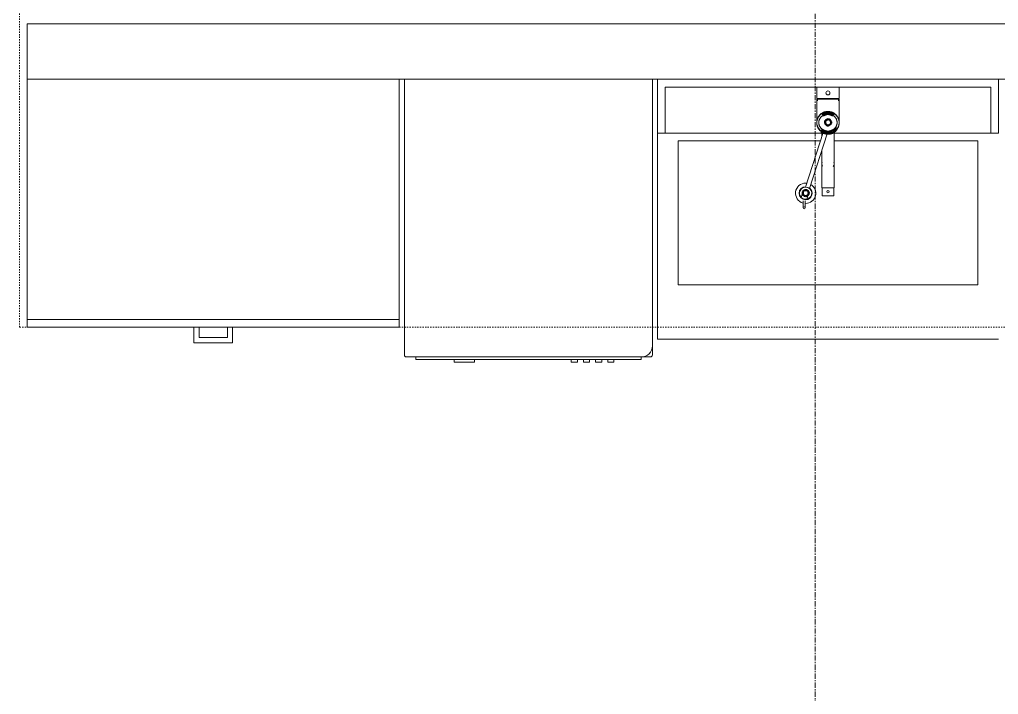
# Model space of a CAD drawing. Header units: inches. Extents: x -4217 to -1814, y 9706 to 12425.
# Drawn here: x -2250.3 to -2155.6, y 11894.4 to 11959.7 of the extents above; entities that cross this region are included whole.
import ezdxf

# ---------------------------------------------------------------- set-up
doc = ezdxf.new("R2010")
doc.units = ezdxf.units.IN
doc.header["$MEASUREMENT"] = 0
doc.linetypes.add('Dash', pattern=[0.25, 0.125, -0.125])
doc.linetypes.add('Grid Line 1_2_', pattern=[0.875, 0.5, -0.125, 0.125, -0.125])
for name, color, linetype, lineweight in [('A-GENM-2', 250, 'Continuous', 9), ('A-GENM-3', 10, 'Continuous', 50), ('A-WALL-4', 50, 'Continuous', 13), ('P-SANR-FIXT-2', 250, 'Continuous', 9), ('Q-CASE-3', 250, 'Continuous', 9), ('Q-CASE-HDLN-1', 250, 'Dash', 9), ('Q-SPCQ-1', 250, 'Continuous', 9), ('S-GRID-1', 1, 'Grid Line 1_2_', 9)]:
    doc.layers.add(name, color=color, linetype=linetype, lineweight=lineweight)

msp = doc.modelspace()

# ---------------------------------------------------------------- linework, layer by layer
at = {"layer": 'A-GENM-2'}
for p, q in [((-2173.1669, 11953.20475), (-2173.1669, 11952.1018)), ((-2173.1669, 11953.20475), (-2171.00155, 11953.20475)), ((-2171.00155, 11952.1018), (-2171.00155, 11953.20475)), ((-2171.00155, 11952.1018), (-2173.1669, 11952.1018)), ((-2173.1669, 11952.02365), (-2173.1669, 11949.75987)), ((-2173.1669, 11952.02365), (-2171.00155, 11952.02365)), ((-2173.10785, 11952.1018), (-2173.10785, 11951.86131)), ((-2171.0606, 11951.86131), (-2171.0606, 11952.1018)), ((-2171.00155, 11949.75987), (-2171.00155, 11952.02365)), ((-2172.54627, 11948.7894), (-2174.25946, 11943.51675)), ((-2173.8857, 11943.393), (-2172.1653, 11948.68786)), ((-2172.67478, 11948.86), (-2172.67478, 11948.39389)), ((-2171.49367, 11943.46065), (-2171.49367, 11948.86)), ((-2172.67478, 11947.12809), (-2172.67478, 11943.46065)), ((-2172.67478, 11945.78507), (-2172.67478, 11944.86793)), ((-2171.49367, 11944.86793), (-2171.49367, 11945.78507)), ((-2172.65465, 11943.46065), (-2172.67478, 11943.46065)), ((-2172.65509, 11943.46065), (-2172.65509, 11942.67325)), ((-2172.59566, 11943.46065), (-2172.60647, 11943.46065)), ((-2172.50181, 11943.46065), (-2172.58104, 11943.46065)), ((-2172.3795, 11943.46065), (-2172.48918, 11943.46065)), ((-2172.23707, 11943.46065), (-2172.3702, 11943.46065)), ((-2172.36966, 11943.46065), (-2172.23731, 11943.46065)), ((-2171.93636, 11943.46065), (-2172.23209, 11943.46065)), ((-2172.23198, 11943.46065), (-2171.93647, 11943.46065)), ((-2171.79825, 11943.46065), (-2171.93138, 11943.46065)), ((-2171.93114, 11943.46065), (-2171.79879, 11943.46065)), ((-2171.67927, 11943.46065), (-2171.78895, 11943.46065)), ((-2171.58741, 11943.46065), (-2171.66664, 11943.46065)), ((-2171.49367, 11943.46065), (-2171.57279, 11943.46065)), ((-2171.51336, 11942.67325), (-2171.51336, 11943.46065)), ((-2174.67641, 11942.52636), (-2174.54413, 11942.94551)), ((-2174.54413, 11942.94551), (-2174.49222, 11942.92913)), ((-2173.99399, 11942.77189), (-2174.12737, 11942.34926)), ((-2171.51336, 11942.67325), (-2172.65509, 11942.67325)), ((-2174.48218, 11942.18128), (-2174.48218, 11941.51614)), ((-2174.28533, 11941.51614), (-2174.28533, 11942.18128))]:
    msp.add_line(p, q, dxfattribs=at)
at = {"layer": 'A-GENM-2', "flags": 128}
for points in [[(-2172.08423, 11950.84254), (-2172.12752, 11950.84168), (-2172.17075, 11950.83908), (-2172.21383, 11950.83476), (-2172.25672, 11950.82872), (-2172.29932, 11950.82096), (-2172.34158, 11950.81151), (-2172.38343, 11950.80038), (-2172.4248, 11950.78758), (-2172.46562, 11950.77314), (-2172.50584, 11950.75708), (-2172.54538, 11950.73942), (-2172.58418, 11950.7202), (-2172.62219, 11950.69944), (-2172.65933, 11950.67717), (-2172.69555, 11950.65344), (-2172.73079, 11950.62828), (-2172.765, 11950.60173), (-2172.79813, 11950.57383), (-2172.8301, 11950.54463), (-2172.86089, 11950.51418), (-2172.89043, 11950.48251), (-2172.91869, 11950.4497), (-2172.9456, 11950.41577), (-2172.97115, 11950.3808), (-2172.99527, 11950.34484), (-2173.01793, 11950.30794), (-2173.0391, 11950.27016), (-2173.05874, 11950.23157), (-2173.07683, 11950.19222), (-2173.09332, 11950.15218), (-2173.1082, 11950.11152), (-2173.12145, 11950.07029)], [(-2172.08423, 11950.84254), (-2172.12752, 11950.84168), (-2172.17075, 11950.83908), (-2172.21383, 11950.83476), (-2172.25672, 11950.82872), (-2172.29932, 11950.82096), (-2172.34158, 11950.81151), (-2172.38343, 11950.80038), (-2172.4248, 11950.78758), (-2172.46562, 11950.77314), (-2172.50584, 11950.75708), (-2172.54538, 11950.73942), (-2172.58418, 11950.7202), (-2172.62219, 11950.69944), (-2172.65933, 11950.67717), (-2172.69555, 11950.65344)], [(-2172.08423, 11950.84254), (-2172.12752, 11950.84168), (-2172.17075, 11950.83908), (-2172.21383, 11950.83476), (-2172.25672, 11950.82872), (-2172.29932, 11950.82096), (-2172.34158, 11950.81151), (-2172.38343, 11950.80038), (-2172.4248, 11950.78758), (-2172.46562, 11950.77314), (-2172.50584, 11950.75708), (-2172.54538, 11950.73942), (-2172.58418, 11950.7202), (-2172.62219, 11950.69944), (-2172.65933, 11950.67717), (-2172.69555, 11950.65344)], [(-2172.08423, 11950.84254), (-2172.12752, 11950.84168), (-2172.17075, 11950.83908), (-2172.21383, 11950.83476), (-2172.25672, 11950.82872), (-2172.29932, 11950.82096), (-2172.34158, 11950.81151), (-2172.38343, 11950.80038), (-2172.4248, 11950.78758), (-2172.46562, 11950.77314), (-2172.50584, 11950.75708), (-2172.54538, 11950.73942), (-2172.58418, 11950.7202), (-2172.62219, 11950.69944), (-2172.65933, 11950.67717), (-2172.69555, 11950.65344)], [(-2172.08423, 11950.84254), (-2172.12752, 11950.84168), (-2172.17075, 11950.83908), (-2172.21383, 11950.83476), (-2172.25672, 11950.82872), (-2172.29932, 11950.82096), (-2172.34158, 11950.81151), (-2172.38343, 11950.80038), (-2172.4248, 11950.78758), (-2172.46562, 11950.77314), (-2172.50584, 11950.75708), (-2172.54538, 11950.73942), (-2172.58418, 11950.7202), (-2172.62219, 11950.69944), (-2172.65933, 11950.67717), (-2172.69555, 11950.65344)], [(-2172.08423, 11950.84254), (-2172.12752, 11950.84168), (-2172.17075, 11950.83908), (-2172.21383, 11950.83476), (-2172.25672, 11950.82872), (-2172.29932, 11950.82096), (-2172.34158, 11950.81151), (-2172.38343, 11950.80038), (-2172.4248, 11950.78758), (-2172.46562, 11950.77314), (-2172.50584, 11950.75708), (-2172.54538, 11950.73942), (-2172.58418, 11950.7202), (-2172.62219, 11950.69944), (-2172.65933, 11950.67717), (-2172.69555, 11950.65344)], [(-2171.05289, 11950.08933), (-2171.06689, 11950.1303), (-2171.08252, 11950.17069), (-2171.09975, 11950.21042), (-2171.11855, 11950.24943), (-2171.1389, 11950.28765), (-2171.16077, 11950.32503), (-2171.18411, 11950.36151), (-2171.20888, 11950.39702), (-2171.23506, 11950.43152), (-2171.2626, 11950.46494), (-2171.29145, 11950.49723), (-2171.32158, 11950.52834), (-2171.35292, 11950.55823), (-2171.38543, 11950.58683), (-2171.41906, 11950.61412), (-2171.45375, 11950.64003), (-2171.48945, 11950.66454), (-2171.5261, 11950.6876), (-2171.56365, 11950.70918), (-2171.60203, 11950.72924), (-2171.64118, 11950.74774), (-2171.68104, 11950.76467), (-2171.72154, 11950.77999), (-2171.76263, 11950.79368), (-2171.80422, 11950.80571), (-2171.84627, 11950.81607), (-2171.8887, 11950.82474), (-2171.93144, 11950.83171), (-2171.97442, 11950.83696), (-2172.01758, 11950.84049), (-2172.06085, 11950.84229), (-2172.08423, 11950.84254)], [(-2171.45375, 11950.64003), (-2171.48945, 11950.66454), (-2171.5261, 11950.6876), (-2171.56365, 11950.70918), (-2171.60203, 11950.72924), (-2171.64118, 11950.74774), (-2171.68104, 11950.76467), (-2171.72154, 11950.77999), (-2171.76263, 11950.79368), (-2171.80422, 11950.80571), (-2171.84627, 11950.81607), (-2171.8887, 11950.82474), (-2171.93144, 11950.83171), (-2171.97442, 11950.83696), (-2172.01758, 11950.84049), (-2172.06085, 11950.84229), (-2172.08423, 11950.84254)], [(-2171.45375, 11950.64003), (-2171.48945, 11950.66454), (-2171.5261, 11950.6876), (-2171.56365, 11950.70918), (-2171.60203, 11950.72924), (-2171.64118, 11950.74774), (-2171.68104, 11950.76467), (-2171.72154, 11950.77999), (-2171.76263, 11950.79368), (-2171.80422, 11950.80571), (-2171.84627, 11950.81607), (-2171.8887, 11950.82474), (-2171.93144, 11950.83171), (-2171.97442, 11950.83696), (-2172.01758, 11950.84049), (-2172.06085, 11950.84229), (-2172.08423, 11950.84254)], [(-2171.45375, 11950.64003), (-2171.48945, 11950.66454), (-2171.5261, 11950.6876), (-2171.56365, 11950.70918), (-2171.60203, 11950.72924), (-2171.64118, 11950.74774), (-2171.68104, 11950.76467), (-2171.72154, 11950.77999), (-2171.76263, 11950.79368), (-2171.80422, 11950.80571), (-2171.84627, 11950.81607), (-2171.8887, 11950.82474), (-2171.93144, 11950.83171), (-2171.97442, 11950.83696), (-2172.01758, 11950.84049), (-2172.06085, 11950.84229), (-2172.08423, 11950.84254)], [(-2171.45375, 11950.64003), (-2171.48945, 11950.66454), (-2171.5261, 11950.6876), (-2171.56365, 11950.70918), (-2171.60203, 11950.72924), (-2171.64118, 11950.74774), (-2171.68104, 11950.76467), (-2171.72154, 11950.77999), (-2171.76263, 11950.79368), (-2171.80422, 11950.80571), (-2171.84627, 11950.81607), (-2171.8887, 11950.82474), (-2171.93144, 11950.83171), (-2171.97442, 11950.83696), (-2172.01758, 11950.84049), (-2172.06085, 11950.84229), (-2172.08423, 11950.84254)], [(-2171.45375, 11950.64003), (-2171.48945, 11950.66454), (-2171.5261, 11950.6876), (-2171.56365, 11950.70918), (-2171.60203, 11950.72924), (-2171.64118, 11950.74774), (-2171.68104, 11950.76467), (-2171.72154, 11950.77999), (-2171.76263, 11950.79368), (-2171.80422, 11950.80571), (-2171.84627, 11950.81607), (-2171.8887, 11950.82474), (-2171.93144, 11950.83171), (-2171.97442, 11950.83696), (-2172.01758, 11950.84049), (-2172.06085, 11950.84229), (-2172.08423, 11950.84254)], [(-2172.08423, 11950.78892), (-2172.12731, 11950.78811), (-2172.17032, 11950.78566), (-2172.2132, 11950.78159), (-2172.25588, 11950.77591), (-2172.29829, 11950.76861), (-2172.34037, 11950.75971), (-2172.38205, 11950.74923), (-2172.42327, 11950.73718), (-2172.46395, 11950.72357), (-2172.50405, 11950.70843), (-2172.54348, 11950.69177), (-2172.5822, 11950.67364), (-2172.62014, 11950.65404), (-2172.65724, 11950.63301), (-2172.69343, 11950.61059), (-2172.72867, 11950.5868), (-2172.7629, 11950.56169), (-2172.79605, 11950.53528), (-2172.82809, 11950.50763), (-2172.85894, 11950.47877), (-2172.88857, 11950.44874), (-2172.91692, 11950.4176), (-2172.94395, 11950.3854), (-2172.96962, 11950.35217), (-2172.99387, 11950.31798), (-2173.01667, 11950.28288), (-2173.03798, 11950.24693), (-2173.05776, 11950.21018), (-2173.07599, 11950.17269), (-2173.09262, 11950.13452), (-2173.10763, 11950.09573), (-2173.12099, 11950.05639), (-2173.13268, 11950.01657), (-2173.14269, 11949.97632), (-2173.15098, 11949.93571), (-2173.15756, 11949.89481), (-2173.16239, 11949.85368), (-2173.16549, 11949.8124), (-2173.16684, 11949.77104), (-2173.1669, 11949.75987)], [(-2173.13303, 11950.02856), (-2173.14294, 11949.98641), (-2173.15115, 11949.94389), (-2173.15765, 11949.90107), (-2173.16244, 11949.85804), (-2173.16551, 11949.81484), (-2173.16684, 11949.77156), (-2173.16644, 11949.72825), (-2173.16431, 11949.685), (-2173.16045, 11949.64187), (-2173.15487, 11949.59893), (-2173.14758, 11949.55624), (-2173.13859, 11949.51388), (-2173.12791, 11949.47191), (-2173.11556, 11949.43041), (-2173.10156, 11949.38943), (-2173.08593, 11949.34904), (-2173.0687, 11949.30931), (-2173.0499, 11949.27031), (-2173.02955, 11949.23208), (-2173.00768, 11949.1947), (-2172.98434, 11949.15822), (-2172.95957, 11949.12271), (-2172.93339, 11949.08822), (-2172.90585, 11949.0548), (-2172.877, 11949.0225), (-2172.84687, 11948.99139), (-2172.81553, 11948.96151), (-2172.78302, 11948.9329), (-2172.74939, 11948.90562)], [(-2173.13303, 11950.02856), (-2173.14294, 11949.98641), (-2173.15115, 11949.94389), (-2173.15765, 11949.90107), (-2173.16244, 11949.85804), (-2173.16551, 11949.81484), (-2173.16684, 11949.77156), (-2173.16644, 11949.72825), (-2173.16431, 11949.685), (-2173.16045, 11949.64187), (-2173.15487, 11949.59893), (-2173.14758, 11949.55624), (-2173.13859, 11949.51388), (-2173.12791, 11949.47191), (-2173.11556, 11949.43041)], [(-2173.13303, 11950.02856), (-2173.14294, 11949.98641), (-2173.15115, 11949.94389), (-2173.15765, 11949.90107), (-2173.16244, 11949.85804), (-2173.16551, 11949.81484), (-2173.16684, 11949.77156), (-2173.16644, 11949.72825), (-2173.16431, 11949.685), (-2173.16045, 11949.64187), (-2173.15487, 11949.59893), (-2173.14758, 11949.55624), (-2173.13859, 11949.51388), (-2173.12791, 11949.47191), (-2173.11556, 11949.43041)], [(-2173.13303, 11950.02856), (-2173.14294, 11949.98641), (-2173.15115, 11949.94389), (-2173.15765, 11949.90107), (-2173.16244, 11949.85804), (-2173.16551, 11949.81484), (-2173.16684, 11949.77156), (-2173.16644, 11949.72825), (-2173.16431, 11949.685), (-2173.16045, 11949.64187), (-2173.15487, 11949.59893), (-2173.14758, 11949.55624), (-2173.13859, 11949.51388), (-2173.12791, 11949.47191), (-2173.11556, 11949.43041)], [(-2173.13303, 11950.02856), (-2173.14294, 11949.98641), (-2173.15115, 11949.94389), (-2173.15765, 11949.90107), (-2173.16244, 11949.85804), (-2173.16551, 11949.81484), (-2173.16684, 11949.77156), (-2173.16644, 11949.72825), (-2173.16431, 11949.685), (-2173.16045, 11949.64187), (-2173.15487, 11949.59893), (-2173.14758, 11949.55624), (-2173.13859, 11949.51388), (-2173.12791, 11949.47191), (-2173.11556, 11949.43041)], [(-2173.13303, 11950.02856), (-2173.14294, 11949.98641), (-2173.15115, 11949.94389), (-2173.15765, 11949.90107), (-2173.16244, 11949.85804), (-2173.16551, 11949.81484), (-2173.16684, 11949.77156), (-2173.16644, 11949.72825), (-2173.16431, 11949.685), (-2173.16045, 11949.64187), (-2173.15487, 11949.59893), (-2173.14758, 11949.55624), (-2173.13859, 11949.51388), (-2173.12791, 11949.47191), (-2173.11556, 11949.43041)], [(-2172.73079, 11950.62828), (-2172.765, 11950.60173), (-2172.79813, 11950.57383), (-2172.8301, 11950.54463), (-2172.86089, 11950.51418), (-2172.89043, 11950.48251), (-2172.91869, 11950.4497), (-2172.9456, 11950.41577), (-2172.97115, 11950.3808), (-2172.99527, 11950.34484), (-2173.01793, 11950.30794), (-2173.0391, 11950.27016), (-2173.05874, 11950.23157), (-2173.07683, 11950.19222), (-2173.09332, 11950.15218)], [(-2172.73079, 11950.62828), (-2172.765, 11950.60173), (-2172.79813, 11950.57383), (-2172.8301, 11950.54463), (-2172.86089, 11950.51418), (-2172.89043, 11950.48251), (-2172.91869, 11950.4497), (-2172.9456, 11950.41577), (-2172.97115, 11950.3808), (-2172.99527, 11950.34484), (-2173.01793, 11950.30794), (-2173.0391, 11950.27016), (-2173.05874, 11950.23157), (-2173.07683, 11950.19222), (-2173.09332, 11950.15218)], [(-2172.73079, 11950.62828), (-2172.765, 11950.60173), (-2172.79813, 11950.57383), (-2172.8301, 11950.54463), (-2172.86089, 11950.51418), (-2172.89043, 11950.48251), (-2172.91869, 11950.4497), (-2172.9456, 11950.41577), (-2172.97115, 11950.3808), (-2172.99527, 11950.34484), (-2173.01793, 11950.30794), (-2173.0391, 11950.27016), (-2173.05874, 11950.23157), (-2173.07683, 11950.19222), (-2173.09332, 11950.15218)], [(-2172.73079, 11950.62828), (-2172.765, 11950.60173), (-2172.79813, 11950.57383), (-2172.8301, 11950.54463), (-2172.86089, 11950.51418), (-2172.89043, 11950.48251), (-2172.91869, 11950.4497), (-2172.9456, 11950.41577), (-2172.97115, 11950.3808), (-2172.99527, 11950.34484), (-2173.01793, 11950.30794), (-2173.0391, 11950.27016), (-2173.05874, 11950.23157), (-2173.07683, 11950.19222), (-2173.09332, 11950.15218)], [(-2172.73079, 11950.62828), (-2172.765, 11950.60173), (-2172.79813, 11950.57383), (-2172.8301, 11950.54463), (-2172.86089, 11950.51418), (-2172.89043, 11950.48251), (-2172.91869, 11950.4497), (-2172.9456, 11950.41577), (-2172.97115, 11950.3808), (-2172.99527, 11950.34484), (-2173.01793, 11950.30794), (-2173.0391, 11950.27016), (-2173.05874, 11950.23157), (-2173.07683, 11950.19222), (-2173.09332, 11950.15218)], [(-2172.97005, 11949.75987), (-2172.96935, 11949.79292), (-2172.96726, 11949.82592), (-2172.96376, 11949.85882), (-2172.95888, 11949.89157), (-2172.95262, 11949.92412), (-2172.94498, 11949.95642), (-2172.93598, 11949.98841), (-2172.92563, 11950.02006), (-2172.91394, 11950.0513), (-2172.90093, 11950.08209), (-2172.88662, 11950.11239), (-2172.87103, 11950.14214), (-2172.85419, 11950.1713), (-2172.83611, 11950.19981), (-2172.81682, 11950.22764), (-2172.79636, 11950.25474), (-2172.77475, 11950.28107), (-2172.75203, 11950.30657), (-2172.72823, 11950.33122), (-2172.70339, 11950.35496), (-2172.67754, 11950.37777), (-2172.65073, 11950.39959), (-2172.623, 11950.4204), (-2172.59438, 11950.44016), (-2172.56494, 11950.45883), (-2172.53471, 11950.47639), (-2172.50374, 11950.49279), (-2172.47209, 11950.50803), (-2172.43979, 11950.52206), (-2172.40692, 11950.53487), (-2172.37351, 11950.54643), (-2172.33963, 11950.55672), (-2172.30532, 11950.56572), (-2172.27065, 11950.57343), (-2172.23567, 11950.57981), (-2172.20045, 11950.58487), (-2172.16503, 11950.5886), (-2172.12947, 11950.59098), (-2172.09385, 11950.59202), (-2172.08423, 11950.59207)], [(-2171.00155, 11949.75987), (-2171.00242, 11949.80124), (-2171.00505, 11949.84255), (-2171.00942, 11949.88373), (-2171.01552, 11949.92469), (-2171.02335, 11949.96539), (-2171.0329, 11950.00574), (-2171.04414, 11950.04569), (-2171.05705, 11950.08517), (-2171.07162, 11950.12411), (-2171.08782, 11950.16245), (-2171.10561, 11950.20013), (-2171.12498, 11950.23709), (-2171.14588, 11950.27326), (-2171.16828, 11950.3086), (-2171.19215, 11950.34304), (-2171.21743, 11950.37653), (-2171.2441, 11950.40901), (-2171.2721, 11950.44045), (-2171.30139, 11950.47078), (-2171.33192, 11950.49995), (-2171.36364, 11950.52794), (-2171.39649, 11950.55469), (-2171.43044, 11950.58015), (-2171.46541, 11950.6043), (-2171.50135, 11950.6271), (-2171.53821, 11950.6485), (-2171.57593, 11950.66849), (-2171.61444, 11950.68702), (-2171.65369, 11950.70408), (-2171.69361, 11950.71963), (-2171.73415, 11950.73365), (-2171.77523, 11950.74613), (-2171.81679, 11950.75704), (-2171.85876, 11950.76637), (-2171.90109, 11950.7741), (-2171.94371, 11950.78022), (-2171.98654, 11950.78472), (-2172.02952, 11950.78761), (-2172.07259, 11950.78886), (-2172.08423, 11950.78892)], [(-2172.08423, 11950.59207), (-2172.04859, 11950.5914), (-2172.01301, 11950.58938), (-2171.97755, 11950.58601), (-2171.94226, 11950.58131), (-2171.90721, 11950.57528), (-2171.87245, 11950.56793), (-2171.83804, 11950.55928), (-2171.80404, 11950.54933), (-2171.7705, 11950.53811), (-2171.73747, 11950.52564), (-2171.70502, 11950.51194), (-2171.67319, 11950.49702), (-2171.64203, 11950.48093), (-2171.61159, 11950.46368), (-2171.58193, 11950.44531), (-2171.55309, 11950.42584), (-2171.52512, 11950.40531), (-2171.49805, 11950.38376), (-2171.47194, 11950.36121), (-2171.44682, 11950.33772), (-2171.42274, 11950.31331), (-2171.39972, 11950.28803), (-2171.37781, 11950.26193), (-2171.35704, 11950.23503), (-2171.33743, 11950.20739), (-2171.31902, 11950.17906), (-2171.30184, 11950.15007), (-2171.28591, 11950.12047), (-2171.27126, 11950.09032), (-2171.25789, 11950.05966), (-2171.24585, 11950.02853), (-2171.23513, 11949.99699), (-2171.22577, 11949.96509), (-2171.21776, 11949.93287), (-2171.21112, 11949.90038), (-2171.20587, 11949.86768), (-2171.202, 11949.83481), (-2171.19953, 11949.80183), (-2171.19845, 11949.76879), (-2171.1984, 11949.75987)], [(-2171.06689, 11950.1303), (-2171.08252, 11950.17069), (-2171.09975, 11950.21042), (-2171.11855, 11950.24943), (-2171.1389, 11950.28765), (-2171.16077, 11950.32503), (-2171.18411, 11950.36151), (-2171.20888, 11950.39702), (-2171.23506, 11950.43152), (-2171.2626, 11950.46494), (-2171.29145, 11950.49723), (-2171.32158, 11950.52834), (-2171.35292, 11950.55823), (-2171.38543, 11950.58683), (-2171.41906, 11950.61412)], [(-2171.06689, 11950.1303), (-2171.08252, 11950.17069), (-2171.09975, 11950.21042), (-2171.11855, 11950.24943), (-2171.1389, 11950.28765), (-2171.16077, 11950.32503), (-2171.18411, 11950.36151), (-2171.20888, 11950.39702), (-2171.23506, 11950.43152), (-2171.2626, 11950.46494), (-2171.29145, 11950.49723), (-2171.32158, 11950.52834), (-2171.35292, 11950.55823), (-2171.38543, 11950.58683), (-2171.41906, 11950.61412)], [(-2171.06689, 11950.1303), (-2171.08252, 11950.17069), (-2171.09975, 11950.21042), (-2171.11855, 11950.24943), (-2171.1389, 11950.28765), (-2171.16077, 11950.32503), (-2171.18411, 11950.36151), (-2171.20888, 11950.39702), (-2171.23506, 11950.43152), (-2171.2626, 11950.46494), (-2171.29145, 11950.49723), (-2171.32158, 11950.52834), (-2171.35292, 11950.55823), (-2171.38543, 11950.58683), (-2171.41906, 11950.61412)], [(-2171.06689, 11950.1303), (-2171.08252, 11950.17069), (-2171.09975, 11950.21042), (-2171.11855, 11950.24943), (-2171.1389, 11950.28765), (-2171.16077, 11950.32503), (-2171.18411, 11950.36151), (-2171.20888, 11950.39702), (-2171.23506, 11950.43152), (-2171.2626, 11950.46494), (-2171.29145, 11950.49723), (-2171.32158, 11950.52834), (-2171.35292, 11950.55823), (-2171.38543, 11950.58683), (-2171.41906, 11950.61412)], [(-2171.06689, 11950.1303), (-2171.08252, 11950.17069), (-2171.09975, 11950.21042), (-2171.11855, 11950.24943), (-2171.1389, 11950.28765), (-2171.16077, 11950.32503), (-2171.18411, 11950.36151), (-2171.20888, 11950.39702), (-2171.23506, 11950.43152), (-2171.2626, 11950.46494), (-2171.29145, 11950.49723), (-2171.32158, 11950.52834), (-2171.35292, 11950.55823), (-2171.38543, 11950.58683), (-2171.41906, 11950.61412)], [(-2171.06025, 11949.40822), (-2171.047, 11949.44945), (-2171.03542, 11949.49117), (-2171.02551, 11949.53333), (-2171.0173, 11949.57585), (-2171.0108, 11949.61866), (-2171.00601, 11949.6617), (-2171.00294, 11949.70489), (-2171.00161, 11949.74818), (-2171.00201, 11949.79148), (-2171.00414, 11949.83473), (-2171.008, 11949.87786), (-2171.01358, 11949.92081), (-2171.02087, 11949.96349), (-2171.02986, 11950.00585), (-2171.04054, 11950.04782)], [(-2171.047, 11949.44945), (-2171.03542, 11949.49117), (-2171.02551, 11949.53333), (-2171.0173, 11949.57585), (-2171.0108, 11949.61866), (-2171.00601, 11949.6617), (-2171.00294, 11949.70489), (-2171.00161, 11949.74818), (-2171.00201, 11949.79148), (-2171.00414, 11949.83473), (-2171.008, 11949.87786), (-2171.01358, 11949.92081), (-2171.02087, 11949.96349), (-2171.02986, 11950.00585), (-2171.04054, 11950.04782)], [(-2171.047, 11949.44945), (-2171.03542, 11949.49117), (-2171.02551, 11949.53333), (-2171.0173, 11949.57585), (-2171.0108, 11949.61866), (-2171.00601, 11949.6617), (-2171.00294, 11949.70489), (-2171.00161, 11949.74818), (-2171.00201, 11949.79148), (-2171.00414, 11949.83473), (-2171.008, 11949.87786), (-2171.01358, 11949.92081), (-2171.02087, 11949.96349), (-2171.02986, 11950.00585), (-2171.04054, 11950.04782)], [(-2171.047, 11949.44945), (-2171.03542, 11949.49117), (-2171.02551, 11949.53333), (-2171.0173, 11949.57585), (-2171.0108, 11949.61866), (-2171.00601, 11949.6617), (-2171.00294, 11949.70489), (-2171.00161, 11949.74818), (-2171.00201, 11949.79148), (-2171.00414, 11949.83473), (-2171.008, 11949.87786), (-2171.01358, 11949.92081), (-2171.02087, 11949.96349), (-2171.02986, 11950.00585), (-2171.04054, 11950.04782)], [(-2171.047, 11949.44945), (-2171.03542, 11949.49117), (-2171.02551, 11949.53333), (-2171.0173, 11949.57585), (-2171.0108, 11949.61866), (-2171.00601, 11949.6617), (-2171.00294, 11949.70489), (-2171.00161, 11949.74818), (-2171.00201, 11949.79148), (-2171.00414, 11949.83473), (-2171.008, 11949.87786), (-2171.01358, 11949.92081), (-2171.02087, 11949.96349), (-2171.02986, 11950.00585), (-2171.04054, 11950.04782)], [(-2171.047, 11949.44945), (-2171.03542, 11949.49117), (-2171.02551, 11949.53333), (-2171.0173, 11949.57585), (-2171.0108, 11949.61866), (-2171.00601, 11949.6617), (-2171.00294, 11949.70489), (-2171.00161, 11949.74818), (-2171.00201, 11949.79148), (-2171.00414, 11949.83473), (-2171.008, 11949.87786), (-2171.01358, 11949.92081), (-2171.02087, 11949.96349), (-2171.02986, 11950.00585), (-2171.04054, 11950.04782)], [(-2173.1669, 11949.75987), (-2173.16603, 11949.71849), (-2173.1634, 11949.67718), (-2173.15903, 11949.63601), (-2173.15293, 11949.59504), (-2173.1451, 11949.55435), (-2173.13555, 11949.51399), (-2173.12431, 11949.47404), (-2173.1114, 11949.43457), (-2173.09683, 11949.39563), (-2173.08063, 11949.35729), (-2173.06284, 11949.31961), (-2173.04347, 11949.28265), (-2173.02257, 11949.24647), (-2173.00017, 11949.21114), (-2172.9763, 11949.1767), (-2172.95102, 11949.14321), (-2172.92435, 11949.11072), (-2172.89635, 11949.07929), (-2172.86706, 11949.04896), (-2172.83653, 11949.01978), (-2172.80481, 11948.9918), (-2172.77196, 11948.96505), (-2172.73801, 11948.93958), (-2172.70304, 11948.91543)], [(-2173.10156, 11949.38943), (-2173.08593, 11949.34904), (-2173.0687, 11949.30931), (-2173.0499, 11949.27031), (-2173.02955, 11949.23208), (-2173.00768, 11949.1947), (-2172.98434, 11949.15822), (-2172.95957, 11949.12271), (-2172.93339, 11949.08822), (-2172.90585, 11949.0548), (-2172.877, 11949.0225), (-2172.84687, 11948.99139), (-2172.81553, 11948.96151), (-2172.78302, 11948.9329), (-2172.74939, 11948.90562)], [(-2173.10156, 11949.38943), (-2173.08593, 11949.34904), (-2173.0687, 11949.30931), (-2173.0499, 11949.27031), (-2173.02955, 11949.23208), (-2173.00768, 11949.1947), (-2172.98434, 11949.15822), (-2172.95957, 11949.12271), (-2172.93339, 11949.08822), (-2172.90585, 11949.0548), (-2172.877, 11949.0225), (-2172.84687, 11948.99139), (-2172.81553, 11948.96151), (-2172.78302, 11948.9329), (-2172.74939, 11948.90562)], [(-2173.10156, 11949.38943), (-2173.08593, 11949.34904), (-2173.0687, 11949.30931), (-2173.0499, 11949.27031), (-2173.02955, 11949.23208), (-2173.00768, 11949.1947), (-2172.98434, 11949.15822), (-2172.95957, 11949.12271), (-2172.93339, 11949.08822), (-2172.90585, 11949.0548), (-2172.877, 11949.0225), (-2172.84687, 11948.99139), (-2172.81553, 11948.96151), (-2172.78302, 11948.9329), (-2172.74939, 11948.90562)], [(-2173.10156, 11949.38943), (-2173.08593, 11949.34904), (-2173.0687, 11949.30931), (-2173.0499, 11949.27031), (-2173.02955, 11949.23208), (-2173.00768, 11949.1947), (-2172.98434, 11949.15822), (-2172.95957, 11949.12271), (-2172.93339, 11949.08822), (-2172.90585, 11949.0548), (-2172.877, 11949.0225), (-2172.84687, 11948.99139), (-2172.81553, 11948.96151), (-2172.78302, 11948.9329), (-2172.74939, 11948.90562)], [(-2173.10156, 11949.38943), (-2173.08593, 11949.34904), (-2173.0687, 11949.30931), (-2173.0499, 11949.27031), (-2173.02955, 11949.23208), (-2173.00768, 11949.1947), (-2172.98434, 11949.15822), (-2172.95957, 11949.12271), (-2172.93339, 11949.08822), (-2172.90585, 11949.0548), (-2172.877, 11949.0225), (-2172.84687, 11948.99139), (-2172.81553, 11948.96151), (-2172.78302, 11948.9329), (-2172.74939, 11948.90562)], [(-2172.08423, 11948.92766), (-2172.11986, 11948.92834), (-2172.15544, 11948.93036), (-2172.1909, 11948.93372), (-2172.22619, 11948.93842), (-2172.26124, 11948.94445), (-2172.296, 11948.9518), (-2172.33041, 11948.96046), (-2172.36441, 11948.9704), (-2172.39795, 11948.98162), (-2172.43098, 11948.99409), (-2172.46343, 11949.0078), (-2172.49526, 11949.02271), (-2172.52642, 11949.03881), (-2172.55686, 11949.05605), (-2172.58652, 11949.07443), (-2172.61536, 11949.0939), (-2172.64333, 11949.11442), (-2172.6704, 11949.13598), (-2172.69651, 11949.15852), (-2172.72163, 11949.18202), (-2172.74571, 11949.20642), (-2172.76873, 11949.2317), (-2172.79064, 11949.25781), (-2172.81141, 11949.2847), (-2172.83102, 11949.31234), (-2172.84943, 11949.34068), (-2172.86661, 11949.36967), (-2172.88254, 11949.39926), (-2172.8972, 11949.42941), (-2172.91056, 11949.46008), (-2172.9226, 11949.4912), (-2172.93332, 11949.52274), (-2172.94269, 11949.55465), (-2172.95069, 11949.58687), (-2172.95733, 11949.61935), (-2172.96258, 11949.65205), (-2172.96645, 11949.68492), (-2172.96892, 11949.7179), (-2172.97, 11949.75094), (-2172.97005, 11949.75987)], [(-2172.08423, 11948.88628), (-2172.11986, 11948.88696), (-2172.15544, 11948.88898), (-2172.1909, 11948.89234), (-2172.22619, 11948.89704), (-2172.26124, 11948.90307), (-2172.296, 11948.91042), (-2172.33041, 11948.91908), (-2172.36441, 11948.92902), (-2172.39795, 11948.94024), (-2172.43098, 11948.95271), (-2172.46343, 11948.96642), (-2172.49526, 11948.98133), (-2172.52642, 11948.99742), (-2172.55686, 11949.01467), (-2172.58085, 11949.02941)], [(-2171.1984, 11949.75987), (-2171.1991, 11949.72681), (-2171.20119, 11949.69381), (-2171.20469, 11949.66091), (-2171.20957, 11949.62816), (-2171.21583, 11949.59561), (-2171.22347, 11949.56332), (-2171.23247, 11949.53132), (-2171.24282, 11949.49968), (-2171.25451, 11949.46843), (-2171.26752, 11949.43764), (-2171.28183, 11949.40735), (-2171.29742, 11949.3776), (-2171.31426, 11949.34844), (-2171.33234, 11949.31992), (-2171.35163, 11949.29209), (-2171.37209, 11949.26499), (-2171.3937, 11949.23867), (-2171.41642, 11949.21316), (-2171.44022, 11949.18852), (-2171.46506, 11949.16477), (-2171.49091, 11949.14197), (-2171.51772, 11949.12014), (-2171.54545, 11949.09933), (-2171.57407, 11949.07958), (-2171.60351, 11949.0609), (-2171.63374, 11949.04335), (-2171.66471, 11949.02694), (-2171.69636, 11949.01171), (-2171.72866, 11948.99767), (-2171.76153, 11948.98487), (-2171.79494, 11948.97331), (-2171.82882, 11948.96302), (-2171.86313, 11948.95401), (-2171.8978, 11948.94631), (-2171.93278, 11948.93992), (-2171.968, 11948.93486), (-2172.00342, 11948.93113), (-2172.03898, 11948.92875), (-2172.0746, 11948.92771), (-2172.08423, 11948.92766)], [(-2171.66572, 11948.98505), (-2171.6974, 11948.96985), (-2171.72971, 11948.95586), (-2171.76261, 11948.94309), (-2171.79603, 11948.93157), (-2171.82993, 11948.92132), (-2171.86425, 11948.91236), (-2171.89893, 11948.9047), (-2171.93391, 11948.89835), (-2171.96915, 11948.89334), (-2172.00457, 11948.88965), (-2172.04013, 11948.88731), (-2172.07576, 11948.88632), (-2172.08423, 11948.88628)], [(-2171.33835, 11948.9751), (-2171.30756, 11949.00556), (-2171.27802, 11949.03722), (-2171.24976, 11949.07004), (-2171.22285, 11949.10396), (-2171.19731, 11949.13893), (-2171.17318, 11949.17489), (-2171.15052, 11949.21179), (-2171.12935, 11949.24957), (-2171.10971, 11949.28816), (-2171.09162, 11949.32751), (-2171.07513, 11949.36755)], [(-2171.33835, 11948.9751), (-2171.30756, 11949.00556), (-2171.27802, 11949.03722), (-2171.24976, 11949.07004), (-2171.22285, 11949.10396), (-2171.19731, 11949.13893), (-2171.17318, 11949.17489), (-2171.15052, 11949.21179), (-2171.12935, 11949.24957), (-2171.10971, 11949.28816), (-2171.09162, 11949.32751), (-2171.07513, 11949.36755)], [(-2171.33835, 11948.9751), (-2171.30756, 11949.00556), (-2171.27802, 11949.03722), (-2171.24976, 11949.07004), (-2171.22285, 11949.10396), (-2171.19731, 11949.13893), (-2171.17318, 11949.17489), (-2171.15052, 11949.21179), (-2171.12935, 11949.24957), (-2171.10971, 11949.28816), (-2171.09162, 11949.32751), (-2171.07513, 11949.36755)], [(-2171.33835, 11948.9751), (-2171.30756, 11949.00556), (-2171.27802, 11949.03722), (-2171.24976, 11949.07004), (-2171.22285, 11949.10396), (-2171.19731, 11949.13893), (-2171.17318, 11949.17489), (-2171.15052, 11949.21179), (-2171.12935, 11949.24957), (-2171.10971, 11949.28816), (-2171.09162, 11949.32751), (-2171.07513, 11949.36755)], [(-2171.33835, 11948.9751), (-2171.30756, 11949.00556), (-2171.27802, 11949.03722), (-2171.24976, 11949.07004), (-2171.22285, 11949.10396), (-2171.19731, 11949.13893), (-2171.17318, 11949.17489), (-2171.15052, 11949.21179), (-2171.12935, 11949.24957), (-2171.10971, 11949.28816), (-2171.09162, 11949.32751), (-2171.07513, 11949.36755)], [(-2171.33835, 11948.9751), (-2171.30756, 11949.00556), (-2171.27802, 11949.03722), (-2171.24976, 11949.07004), (-2171.22285, 11949.10396), (-2171.19731, 11949.13893), (-2171.17318, 11949.17489), (-2171.15052, 11949.21179), (-2171.12935, 11949.24957), (-2171.10971, 11949.28816), (-2171.09162, 11949.32751), (-2171.07513, 11949.36755)], [(-2171.27988, 11949.07099), (-2171.25153, 11949.10213), (-2171.2245, 11949.13434), (-2171.19883, 11949.16756), (-2171.17458, 11949.20175), (-2171.15178, 11949.23685), (-2171.13047, 11949.27281), (-2171.11069, 11949.30956), (-2171.09246, 11949.34705), (-2171.07583, 11949.38522), (-2171.06082, 11949.424), (-2171.04746, 11949.46334), (-2171.03577, 11949.50317), (-2171.02576, 11949.54342), (-2171.01747, 11949.58403), (-2171.01089, 11949.62493), (-2171.00606, 11949.66605), (-2171.00296, 11949.70733), (-2171.00161, 11949.7487), (-2171.00155, 11949.75987)], [(-2172.59125, 11948.80922), (-2172.55271, 11948.79073), (-2172.51343, 11948.77373), (-2172.47349, 11948.75823), (-2172.43294, 11948.74426), (-2172.39184, 11948.73183), (-2172.35027, 11948.72097), (-2172.30828, 11948.7117), (-2172.26594, 11948.70402), (-2172.22332, 11948.69796), (-2172.18048, 11948.6935), (-2172.13749, 11948.69068), (-2172.09442, 11948.68948), (-2172.08423, 11948.68943)], [(-2172.52727, 11948.77199), (-2172.48741, 11948.75506), (-2172.44691, 11948.73974), (-2172.40582, 11948.72606), (-2172.36423, 11948.71402), (-2172.32218, 11948.70366), (-2172.27975, 11948.69499), (-2172.23701, 11948.68802), (-2172.19403, 11948.68277), (-2172.15087, 11948.67924), (-2172.1076, 11948.67744), (-2172.08423, 11948.67719)], [(-2172.52727, 11948.77199), (-2172.48741, 11948.75506), (-2172.44691, 11948.73974), (-2172.40582, 11948.72606), (-2172.36423, 11948.71402), (-2172.32218, 11948.70366), (-2172.27975, 11948.69499), (-2172.23701, 11948.68802), (-2172.19403, 11948.68277), (-2172.15087, 11948.67924), (-2172.1076, 11948.67744), (-2172.08423, 11948.67719)], [(-2172.52727, 11948.77199), (-2172.48741, 11948.75506), (-2172.44691, 11948.73974), (-2172.40582, 11948.72606), (-2172.36423, 11948.71402), (-2172.32218, 11948.70366), (-2172.27975, 11948.69499), (-2172.23701, 11948.68802), (-2172.19403, 11948.68277), (-2172.15087, 11948.67924), (-2172.1076, 11948.67744), (-2172.08423, 11948.67719)], [(-2172.52727, 11948.77199), (-2172.48741, 11948.75506), (-2172.44691, 11948.73974), (-2172.40582, 11948.72606), (-2172.36423, 11948.71402), (-2172.32218, 11948.70366), (-2172.27975, 11948.69499), (-2172.23701, 11948.68802), (-2172.19403, 11948.68277), (-2172.15087, 11948.67924), (-2172.1076, 11948.67744), (-2172.08423, 11948.67719)], [(-2172.52727, 11948.77199), (-2172.48741, 11948.75506), (-2172.44691, 11948.73974), (-2172.40582, 11948.72606), (-2172.36423, 11948.71402), (-2172.32218, 11948.70366), (-2172.27975, 11948.69499), (-2172.23701, 11948.68802), (-2172.19403, 11948.68277), (-2172.15087, 11948.67924), (-2172.1076, 11948.67744), (-2172.08423, 11948.67719)], [(-2172.52727, 11948.77199), (-2172.48741, 11948.75506), (-2172.44691, 11948.73974), (-2172.40582, 11948.72606), (-2172.36423, 11948.71402), (-2172.32218, 11948.70366), (-2172.27975, 11948.69499), (-2172.23701, 11948.68802), (-2172.19403, 11948.68277), (-2172.15087, 11948.67924), (-2172.1076, 11948.67744), (-2172.08423, 11948.67719)], [(-2172.08423, 11948.68943), (-2172.04114, 11948.69025), (-2171.99813, 11948.69269), (-2171.95525, 11948.69676), (-2171.91257, 11948.70244), (-2171.87016, 11948.70974), (-2171.82808, 11948.71864), (-2171.7864, 11948.72912), (-2171.74518, 11948.74118), (-2171.7045, 11948.75478), (-2171.6644, 11948.76993), (-2171.62497, 11948.78658), (-2171.58625, 11948.80472), (-2171.57736, 11948.80914)], [(-2172.08423, 11948.67719), (-2172.04093, 11948.67806), (-2171.9977, 11948.68065), (-2171.95462, 11948.68498), (-2171.91173, 11948.69102), (-2171.86913, 11948.69877), (-2171.82687, 11948.70822), (-2171.78502, 11948.71935), (-2171.74365, 11948.73215), (-2171.70283, 11948.74659), (-2171.66261, 11948.76266)], [(-2172.08423, 11948.67719), (-2172.04093, 11948.67806), (-2171.9977, 11948.68065), (-2171.95462, 11948.68498), (-2171.91173, 11948.69102), (-2171.86913, 11948.69877), (-2171.82687, 11948.70822), (-2171.78502, 11948.71935), (-2171.74365, 11948.73215), (-2171.70283, 11948.74659), (-2171.66261, 11948.76266)], [(-2172.08423, 11948.67719), (-2172.04093, 11948.67806), (-2171.9977, 11948.68065), (-2171.95462, 11948.68498), (-2171.91173, 11948.69102), (-2171.86913, 11948.69877), (-2171.82687, 11948.70822), (-2171.78502, 11948.71935), (-2171.74365, 11948.73215), (-2171.70283, 11948.74659), (-2171.66261, 11948.76266)], [(-2172.08423, 11948.67719), (-2172.04093, 11948.67806), (-2171.9977, 11948.68065), (-2171.95462, 11948.68498), (-2171.91173, 11948.69102), (-2171.86913, 11948.69877), (-2171.82687, 11948.70822), (-2171.78502, 11948.71935), (-2171.74365, 11948.73215), (-2171.70283, 11948.74659), (-2171.66261, 11948.76266)], [(-2172.08423, 11948.67719), (-2172.04093, 11948.67806), (-2171.9977, 11948.68065), (-2171.95462, 11948.68498), (-2171.91173, 11948.69102), (-2171.86913, 11948.69877), (-2171.82687, 11948.70822), (-2171.78502, 11948.71935), (-2171.74365, 11948.73215), (-2171.70283, 11948.74659), (-2171.66261, 11948.76266)], [(-2172.08423, 11948.67719), (-2172.04093, 11948.67806), (-2171.9977, 11948.68065), (-2171.95462, 11948.68498), (-2171.91173, 11948.69102), (-2171.86913, 11948.69877), (-2171.82687, 11948.70822), (-2171.78502, 11948.71935), (-2171.74365, 11948.73215), (-2171.70283, 11948.74659), (-2171.66261, 11948.76266)], [(-2171.62307, 11948.78031), (-2171.58427, 11948.79954), (-2171.54626, 11948.8203), (-2171.50912, 11948.84256), (-2171.4729, 11948.8663)], [(-2171.62307, 11948.78031), (-2171.58427, 11948.79954), (-2171.54626, 11948.8203), (-2171.50912, 11948.84256), (-2171.4729, 11948.8663)], [(-2171.62307, 11948.78031), (-2171.58427, 11948.79954), (-2171.54626, 11948.8203), (-2171.50912, 11948.84256), (-2171.4729, 11948.8663)], [(-2171.62307, 11948.78031), (-2171.58427, 11948.79954), (-2171.54626, 11948.8203), (-2171.50912, 11948.84256), (-2171.4729, 11948.8663)], [(-2171.62307, 11948.78031), (-2171.58427, 11948.79954), (-2171.54626, 11948.8203), (-2171.50912, 11948.84256), (-2171.4729, 11948.8663)], [(-2171.62307, 11948.78031), (-2171.58427, 11948.79954), (-2171.54626, 11948.8203), (-2171.50912, 11948.84256), (-2171.4729, 11948.8663)]]:
    msp.add_lwpolyline(points, dxfattribs=at)
at = {"layer": 'A-GENM-2'}
for centre, radius, start, end in [((-2172.08423, 11952.6383), 0.19685, 90, 270), ((-2172.08423, 11952.6383), 0.19685, 270, 90), ((-2172.08423, 11949.75987), 1.08268, 90, 124.6633147), ((-2172.08423, 11949.75987), 1.08268, 54.8142253, 90), ((-2172.08423, 11949.75987), 1.08268, 165, 195), ((-2172.08423, 11949.75987), 1.08268, 127.5889399, 160.6452492), ((-2172.08423, 11949.75987), 1.08268, 19.1524217, 52.4110601), ((-2172.08423, 11949.75987), 1.08268, 345, 15), ((-2172.08423, 11949.75987), 1.08268, 199.1524217, 232.4110601), ((-2172.08423, 11949.75987), 1.08268, 309.2199119, 340.6452492), ((-2172.08423, 11949.75987), 1.08268, 235.6183898, 240), ((-2172.08423, 11949.75987), 1.08268, 241.2275219, 270), ((-2172.08423, 11949.75987), 1.08268, 270, 304.6633147), ((-2174.24369, 11942.92824), 0.98425, 90, 255), ((-2174.24369, 11942.92824), 0.62992, 90, 270), ((-2174.24369, 11942.92824), 0.59055, 90, 222.8834648), ((-2174.24369, 11942.92824), 0.98425, 83.1291055, 90), ((-2174.24369, 11942.92824), 0.98425, 270, 60), ((-2174.24369, 11942.92824), 0.59055, 281.3602939, 90), ((-2174.24369, 11942.92824), 0.62992, 270, 54.2737778), ((-2174.24369, 11942.92824), 0.59055, 222.8834648, 270), ((-2174.24369, 11942.92824), 0.59055, 270, 281.3602939), ((-2172.08423, 11943.07043), 0.11811, 90, 270), ((-2172.08423, 11943.07043), 0.11811, 270, 90), ((-2174.24369, 11942.92824), 0.98425, 266.3754395, 270)]:
    msp.add_arc(centre, radius, start, end, dxfattribs=at)
for centre, major_axis, ratio, start_param, end_param in [((-2172.08423, 11945.78507), (-0.59055, 0), 0.90630779, 6.02138592, 6.76889861), ((-2172.08423, 11945.78507), (-0.59055, 0), 0.90630779, 2.61799388, 3.40339204), ((-2174.38376, 11941.51614), (-0.09843, 0), 0.98480775, 4.71238898, 7.85398163), ((-2174.38376, 11941.51614), (-0.09843, 0), 0.98480775, 1.57079633, 4.71238898)]:
    msp.add_ellipse(centre, major_axis=major_axis, ratio=ratio, start_param=start_param, end_param=end_param, dxfattribs=at)
at = {"layer": 'A-GENM-3'}
for centre, start, end in [((-2172.07667, 11949.7838), 54.968118, 234.968118), ((-2172.07667, 11949.7838), 234.968118, 54.968118), ((-2174.2365, 11942.94033), 90, 270), ((-2174.2365, 11942.94033), 270, 90)]:
    msp.add_arc(centre, 0.29528, start, end, dxfattribs=at)
for points in [[(-2172.1557, 11950.78133), (-2172.46606, 11950.62178), (-2172.62299, 11950.52437), (-2172.62648, 11950.48908)], [(-2172.62591, 11950.48439), (-2172.614, 11950.45369), (-2172.43343, 11950.49129), (-2172.08423, 11950.59717)], [(-2172.08423, 11950.78356), (-2172.09615, 11950.78369), (-2172.11999, 11950.78345), (-2172.1438, 11950.7822), (-2172.1557, 11950.78133)], [(-2172.01275, 11950.78133), (-2172.02465, 11950.7822), (-2172.04846, 11950.78345), (-2172.0723, 11950.78369), (-2172.08423, 11950.78356)], [(-2172.08423, 11950.59717), (-2171.73502, 11950.49129), (-2171.55445, 11950.45369), (-2171.54254, 11950.48439)], [(-2171.54215, 11950.48567), (-2171.53489, 11950.51776), (-2171.69175, 11950.61631), (-2172.01275, 11950.78133)], [(-2172.08423, 11948.8788), (-2172.11346, 11948.87884), (-2172.17161, 11948.88193), (-2172.22912, 11948.89106), (-2172.25771, 11948.89714)], [(-2171.91074, 11948.89714), (-2171.93933, 11948.89106), (-2171.99684, 11948.88193), (-2172.05499, 11948.87884), (-2172.08423, 11948.8788)]]:
    msp.add_open_spline(points, degree=3, dxfattribs=at)
for points, knots in [([(-2172.25771, 11948.89714), (-2172.27374, 11948.90083), (-2172.3055, 11948.90886), (-2172.3445, 11948.92054), (-2172.37528, 11948.93086), (-2172.39434, 11948.93772), (-2172.40948, 11948.94346), (-2172.42079, 11948.94788), (-2172.4311, 11948.95205), (-2172.44044, 11948.95592), (-2172.45161, 11948.96072), (-2172.46763, 11948.96945), (-2172.48851, 11948.98319), (-2172.51125, 11948.99978), (-2172.5337, 11949.01632), (-2172.5556, 11949.03121), (-2172.57318, 11949.0409), (-2172.58671, 11949.04622), (-2172.59657, 11949.04879), (-2172.6053, 11949.04967), (-2172.61298, 11949.04913), (-2172.62192, 11949.04705), (-2172.63135, 11949.04377), (-2172.64117, 11949.03881), (-2172.6521, 11949.03189), (-2172.66522, 11949.02086), (-2172.68501, 11948.99815), (-2172.70754, 11948.96029), (-2172.72321, 11948.91987), (-2172.73044, 11948.89714)], [0, 0, 0, 0, 0.08333333, 0.16666667, 0.20833333, 0.25, 0.27083333, 0.29166667, 0.3125, 0.328125, 0.34375, 0.375, 0.41666667, 0.45833333, 0.5, 0.54166667, 0.58333333, 0.60416667, 0.625, 0.64583333, 0.66145833, 0.67708333, 0.70833333, 0.72916667, 0.75, 0.79166667, 0.83333333, 0.91666667, 1, 1, 1, 1]), ([(-2171.43801, 11948.89714), (-2171.42189, 11948.90939), (-2171.39891, 11948.92878), (-2171.37419, 11948.95319), (-2171.36063, 11948.96765), (-2171.35083, 11948.97874), (-2171.34106, 11948.9901), (-2171.32789, 11949.00557), (-2171.31185, 11949.02556), (-2171.29771, 11949.04636), (-2171.28829, 11949.06358), (-2171.28351, 11949.07438), (-2171.2801, 11949.08355), (-2171.27657, 11949.09362), (-2171.27057, 11949.11274), (-2171.2634, 11949.14226), (-2171.26083, 11949.16849), (-2171.26325, 11949.18387), (-2171.26756, 11949.19155), (-2171.27541, 11949.19499), (-2171.29038, 11949.19544), (-2171.31022, 11949.19064), (-2171.33187, 11949.18304), (-2171.34821, 11949.17653), (-2171.36125, 11949.17094), (-2171.37097, 11949.16665), (-2171.37774, 11949.16368), (-2171.38418, 11949.16068), (-2171.39275, 11949.15621), (-2171.40748, 11949.14757), (-2171.42803, 11949.13331), (-2171.44836, 11949.11808), (-2171.46273, 11949.10772), (-2171.471, 11949.10199), (-2171.47726, 11949.09785), (-2171.48354, 11949.09378), (-2171.49191, 11949.0883), (-2171.50654, 11949.07868), (-2171.52748, 11949.06492), (-2171.55281, 11949.04865), (-2171.5871, 11949.02784), (-2171.63089, 11949.00283), (-2171.70244, 11948.96596), (-2171.79576, 11948.92678), (-2171.872, 11948.90549), (-2171.91074, 11948.89714)], [0, 0, 0, 0, 0.05555556, 0.08333333, 0.09722222, 0.11111111, 0.125, 0.13888889, 0.16666667, 0.19444444, 0.20833333, 0.22222222, 0.22916667, 0.23611111, 0.25, 0.27777778, 0.30555556, 0.31944444, 0.33333333, 0.34722222, 0.36111111, 0.38888889, 0.40277778, 0.41666667, 0.43055556, 0.4375, 0.44444444, 0.45138889, 0.45833333, 0.47222222, 0.5, 0.52777778, 0.54166667, 0.54861111, 0.55555556, 0.5625, 0.56944444, 0.58333333, 0.61111111, 0.63888889, 0.66666667, 0.72222222, 0.77777778, 0.88888889, 1, 1, 1, 1]), ([(-2172.73044, 11948.89714), (-2172.68432, 11948.8619), (-2172.61182, 11948.81617), (-2172.50634, 11948.7703), (-2172.39731, 11948.73358), (-2172.25634, 11948.70452), (-2172.14205, 11948.69673), (-2172.08423, 11948.69691)], [0, 0, 0, 0, 0.25, 0.375, 0.5, 0.75, 1, 1, 1, 1]), ([(-2172.08423, 11948.69691), (-2172.0066, 11948.6964), (-2171.89298, 11948.70697), (-2171.74327, 11948.74196), (-2171.63469, 11948.77995), (-2171.53339, 11948.83133), (-2171.46916, 11948.87379), (-2171.43801, 11948.89714)], [0, 0, 0, 0, 0.33333333, 0.5, 0.66666667, 0.83333333, 1, 1, 1, 1])]:
    msp.add_open_spline(points, degree=3, knots=knots, dxfattribs=at)
at = {"layer": 'A-WALL-4'}
for p, q in [((-2249.58423, 11959.32991), (-2113.58423, 11959.32991)), ((-2249.58423, 11959.32991), (-2249.58423, 11953.95491)), ((-2113.58423, 11953.95491), (-2249.58423, 11953.95491))]:
    msp.add_line(p, q, dxfattribs=at)
at = {"layer": 'P-SANR-FIXT-2'}
for p, q in [((-2172.67478, 11948.75085), (-2188.58423, 11948.75085)), ((-2188.58423, 11948.75085), (-2188.58423, 11928.79504)), ((-2186.58423, 11947.9976), (-2172.79649, 11947.9976)), ((-2186.58423, 11934.04179), (-2186.58423, 11947.9976)), ((-2171.4993, 11947.9976), (-2157.58423, 11947.9976)), ((-2155.58423, 11948.75085), (-2171.4969, 11948.75085)), ((-2157.58423, 11947.9976), (-2157.58423, 11934.04179)), ((-2157.58423, 11934.04179), (-2186.58423, 11934.04179)), ((-2188.58423, 11928.79504), (-2155.58423, 11928.79504))]:
    msp.add_line(p, q, dxfattribs=at)
at = {"layer": 'Q-CASE-3'}
for p, q in [((-2249.58423, 11953.95491), (-2249.58423, 11930.70491)), ((-2213.58423, 11953.95491), (-2249.58423, 11953.95491)), ((-2213.58423, 11930.70491), (-2213.58423, 11953.95491)), ((-2188.58423, 11953.95491), (-2188.58423, 11948.75085)), ((-2188.58423, 11953.95491), (-2188.58423, 11948.75085)), ((-2155.58423, 11948.75085), (-2155.58423, 11953.95491)), ((-2155.58423, 11948.75085), (-2155.58423, 11953.95491)), ((-2173.1669, 11953.20491), (-2187.83423, 11953.20491)), ((-2187.83423, 11953.20491), (-2187.83423, 11948.75085)), ((-2156.33423, 11953.20491), (-2171.00155, 11953.20491)), ((-2156.33423, 11948.75085), (-2156.33423, 11953.20491)), ((-2249.58423, 11929.95491), (-2249.58423, 11930.70491)), ((-2249.58423, 11930.70491), (-2213.58423, 11930.70491)), ((-2213.58423, 11930.70491), (-2213.58423, 11929.95491)), ((-2213.58423, 11929.95491), (-2249.58423, 11929.95491)), ((-2233.45923, 11929.95491), (-2233.45923, 11928.45491)), ((-2232.95985, 11929.95491), (-2233.45923, 11929.95491)), ((-2232.95985, 11928.95428), (-2232.95985, 11929.95491)), ((-2230.2086, 11929.95491), (-2229.70923, 11929.95491)), ((-2230.2086, 11929.95491), (-2230.2086, 11928.95428)), ((-2229.70923, 11928.45491), (-2229.70923, 11929.95491)), ((-2233.45923, 11928.45491), (-2229.70923, 11928.45491)), ((-2230.2086, 11928.95428), (-2232.95985, 11928.95428))]:
    msp.add_line(p, q, dxfattribs=at)
at = {"layer": 'Q-CASE-HDLN-1'}
for p, q in [((-2250.33423, 11973.32991), (-2250.33423, 11929.95491)), ((-2250.33423, 11929.95491), (-2112.79874, 11929.95491))]:
    msp.add_line(p, q, dxfattribs=at)
at = {"layer": 'Q-SPCQ-1'}
for p, q in [((-2213.08423, 11953.95491), (-2213.08423, 11927.27676)), ((-2189.08423, 11928.15176), (-2189.08423, 11953.95491)), ((-2189.08423, 11927.27676), (-2189.08423, 11928.15176)), ((-2212.88737, 11927.07991), (-2190.15608, 11927.07991)), ((-2211.99128, 11927.07991), (-2211.99128, 11926.82991)), ((-2190.17716, 11926.82991), (-2211.99128, 11926.82991)), ((-2208.26018, 11926.82991), (-2208.26018, 11926.57991)), ((-2207.27593, 11926.57991), (-2208.26018, 11926.57991)), ((-2206.29168, 11926.57991), (-2207.27593, 11926.57991)), ((-2206.29168, 11926.57991), (-2206.29168, 11926.82991)), ((-2196.93419, 11926.82991), (-2196.93419, 11926.57991)), ((-2196.34364, 11926.57991), (-2196.93419, 11926.57991)), ((-2196.34364, 11926.57991), (-2196.34364, 11926.82991)), ((-2195.75309, 11926.82991), (-2195.75309, 11926.57991)), ((-2195.16254, 11926.57991), (-2195.75309, 11926.57991)), ((-2195.16254, 11926.57991), (-2195.16254, 11926.82991)), ((-2194.57199, 11926.82991), (-2194.57199, 11926.57991)), ((-2193.98143, 11926.57991), (-2194.57199, 11926.57991)), ((-2193.98143, 11926.57991), (-2193.98143, 11926.82991)), ((-2193.39088, 11926.82991), (-2193.39088, 11926.57991)), ((-2192.80033, 11926.57991), (-2193.39088, 11926.57991)), ((-2192.80033, 11926.57991), (-2192.80033, 11926.82991)), ((-2190.17716, 11927.08009), (-2190.17716, 11926.82991)), ((-2190.15608, 11927.07991), (-2189.28108, 11927.07991))]:
    msp.add_line(p, q, dxfattribs=at)
for centre, radius, start, end in [((-2190.15608, 11928.15176), 1.07185, 270, 360), ((-2212.88737, 11927.27676), 0.19685, 180, 270), ((-2212.88737, 11927.27676), 0.19685, 180, 255), ((-2189.28108, 11927.27676), 0.19685, 270, 0)]:
    msp.add_arc(centre, radius, start, end, dxfattribs=at)
at = {"layer": 'S-GRID-1'}
msp.add_line((-2173.32374, 9836.17969), (-2173.32374, 12376.79045), dxfattribs=at)

doc.saveas('drawing.dxf')
